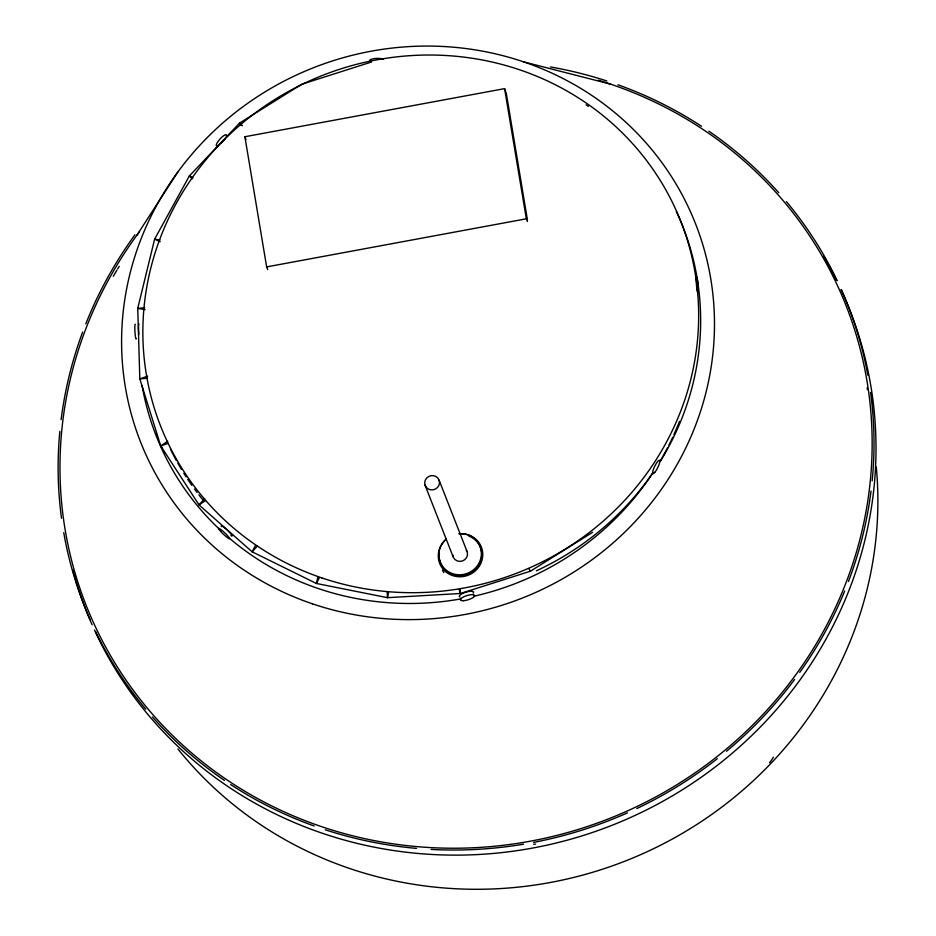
<?xml version="1.0" encoding="UTF-8"?>
<svg xmlns="http://www.w3.org/2000/svg" width="936" height="936" viewBox="0 0 936 936"><rect width="100%" height="100%" fill="white"/><g stroke="black" fill="none" stroke-linecap="round" stroke-linejoin="round"><path stroke-width="1.4" d="M317.924 576.716L316.391 583.467L387.445 597.671L460.453 593.494L530.431 571.194L592.605 532.315M388.569 592.71L387.445 597.671L387.235 592.184M255.352 545.653L252.135 551.819L316.391 583.467L319.351 577.781M136.972 235.111L177.805 172.037M204.656 498.677L199.04 504.913L252.135 551.819L257.295 546.097M205.464 500.643L199.04 504.913L160.735 445.922L167.719 441.277M147.701 376.12L139.827 378.893L160.735 445.922L162.583 448.087M160.735 445.922L167.977 443.395M371.627 61.975L301.649 84.275L239.476 123.166L189.329 175.991L154.627 239.16L137.744 308.365L139.827 378.893L147.385 378.249M267.719 269.615L266.643 266.9L244.893 136.738L504.586 88.639L505.662 91.365M266.643 266.9L526.348 218.802L527.413 221.528M144.589 307.78L137.744 308.365L145.103 309.64M159.951 240.084L154.627 239.16L160.161 241.745M523.634 61.858L610.705 84.181M192.933 177.676L189.329 175.991L192.605 178.811M242.447 125.716L239.476 123.166L241.043 125.541M529.062 569.076L530.431 571.194M439.148 480.285A7.465 7.125 -21.4 0 1 430.607 489.809A7.465 7.125 -21.4 0 1 426.57 478.144A7.465 7.125 -21.4 0 1 439.148 480.285L467.158 551.76M425.061 485.211L453.082 556.698M244.893 136.738L245.969 139.452M459.225 589.563L460.453 593.494L460.301 589.703M506.189 92.722L527.459 220.03M504.586 88.639L526.348 218.802M867.181 387.738A7.465 7.125 -21.4 0 1 867.309 389.598M535.556 844.12A7.465 7.125 -21.4 0 1 533.614 844.19M459.997 597.086A7.465 2.188 -17.3 0 1 466.105 592.102A7.465 2.188 -17.3 0 1 473.195 593.143M138.856 334.327A7.465 0.714 86.7 0 1 139.019 324.043M136.305 338.504A7.465 0.714 86.7 0 1 134.995 332.666A7.465 0.714 86.7 0 1 135.31 324.254M369.86 61.203A7.465 2.071 -1.7 0 1 374.166 58.617A7.465 2.071 -1.7 0 1 383.491 59.237M221.563 526.687A7.465 0.959 43.5 0 1 227.46 530.326A7.465 0.959 43.5 0 1 230.888 535.614M221.481 142.904A7.465 1.966 -48.5 0 1 225.389 138.809M217.831 145.934A7.465 1.966 -48.5 0 1 220.018 139.031A7.465 1.966 -48.5 0 1 226.43 136.282M586.123 104.832A7.465 0.959 43.5 0 1 588.323 106.423M598.303 80.203A408.447 390.394 -21.4 0 1 834.62 609.313A408.447 390.394 -21.4 0 1 259.026 799.332A408.447 390.394 -21.4 0 1 139.522 231.66M679.454 421.422A281.385 268.948 -21.4 0 1 673.908 434.608M672.715 437.229A281.385 268.948 -21.4 0 1 668.936 445.045M667.625 447.63A281.385 268.948 -21.4 0 1 660.629 460.372M652.977 472.727A281.385 268.948 -21.4 0 1 473.686 596.29M461.027 598.865A281.385 268.948 -21.4 0 1 228.688 537.603M218.965 528.805A281.385 268.948 -21.4 0 1 142.073 385.398M676.365 211.559A279.513 267.158 -21.4 0 1 660.243 461.46M653.035 472.551A279.513 267.158 -21.4 0 1 536.386 570.808M203.451 500.526A279.513 267.158 -21.4 0 1 198.9 494.84M197.11 492.523A279.513 267.158 -21.4 0 1 194.477 489.001M191.915 485.433A279.513 267.158 -21.4 0 1 187.762 479.384M186.147 476.939A279.513 267.158 -21.4 0 1 183.772 473.218M181.479 469.474A279.513 267.158 -21.4 0 1 177.793 463.144M176.377 460.594A279.513 267.158 -21.4 0 1 170.387 448.976M773.3 757.212A26.114 24.956 -21.4 0 1 769.474 762.735M876.283 466.959A391.669 374.353 -21.4 0 1 628.98 859.564A391.669 374.353 -21.4 0 1 177.91 748.952M841.031 289.598A410.319 392.172 -21.4 0 1 632.654 816.531A410.319 392.172 -21.4 0 1 94.489 630.068M92.102 624.768A410.319 392.172 -21.4 0 1 72.903 570.211M113.303 276.284A410.319 392.172 -21.4 0 1 116.988 270.024M117.725 268.808A410.319 392.172 -21.4 0 1 119.223 266.362M823.54 256.394A410.319 392.172 -21.4 0 1 836.632 280.437M841.441 289.786A410.319 392.172 -21.4 0 1 867.859 375.219M870.597 392.465A410.319 392.172 -21.4 0 1 872.165 480.87M871.018 491.072A410.319 392.172 -21.4 0 1 848.437 581.49M844.682 591.002A410.319 392.172 -21.4 0 1 799.73 672.411M794.582 679.489A410.319 392.172 -21.4 0 1 726.488 751.269M717.327 758.675A410.319 392.172 -21.4 0 1 636.761 808.575M627.494 812.846A410.319 392.172 -21.4 0 1 533.614 842.388M523.587 844.19A410.319 392.172 -21.4 0 1 431.098 849.432M416.485 848.39A410.319 392.172 -21.4 0 1 325.295 829.799M314.168 825.985A410.319 392.172 -21.4 0 1 230.619 784.508M224.488 780.413A410.319 392.172 -21.4 0 1 152.416 716.929M145.759 709.184A410.319 392.172 -21.4 0 1 95.589 631.531M90.102 619.667A410.319 392.172 -21.4 0 1 63.753 532.701M61.53 518.31A410.319 392.172 -21.4 0 1 59.834 431.356M61.109 419.702A410.319 392.172 -21.4 0 1 82.66 332.011M85.808 323.833A410.319 392.172 -21.4 0 1 134.948 234.807M550.426 66.947A410.319 392.172 -21.4 0 1 606.832 80.976M617.959 84.778A410.319 392.172 -21.4 0 1 701.52 126.266M708.856 131.18A410.319 392.172 -21.4 0 1 778.752 192.746M786.369 201.591A410.319 392.172 -21.4 0 1 837.17 280.554M443.886 572.656A22.382 21.388 -21.4 0 1 442.459 570.246M459.319 533.801A22.382 21.388 -21.4 0 1 482.075 559.962A22.382 21.388 -21.4 0 1 448.765 573.862A22.382 21.388 -21.4 0 1 446.039 539.347M468.877 536.094A21.388 20.44 -21.4 0 1 473.827 570.89A21.388 20.44 -21.4 0 1 439.616 559.658M439.288 556.99A21.388 20.44 -21.4 0 1 439.323 554.299M458.968 533.731A21.388 20.44 -21.4 0 1 480.718 558.733A21.388 20.44 -21.4 0 1 448.882 572.013A21.388 20.44 -21.4 0 1 446.285 539.031M466.315 550.099A7.465 7.125 -21.4 0 1 462.454 560.968A7.465 7.125 -21.4 0 1 452.72 554.861M463.449 600.713A7.465 2.188 -17.3 0 0 474.646 595.858A7.465 2.188 -17.3 0 0 464.455 596.489A7.465 2.188 -17.3 0 0 463.449 600.713M696.337 279.536A7.465 0.714 86.7 0 0 697.437 291.716A7.465 0.714 86.7 0 0 697.683 281.958A7.465 0.714 86.7 0 0 696.337 279.536M220.685 531.449A7.465 0.959 43.5 0 0 229.484 538.715A7.465 0.959 43.5 0 0 222.113 530.501A7.465 0.959 43.5 0 0 220.685 531.449M655.27 471.779A7.465 1.65 -63.8 0 0 659.74 460.465A7.465 1.65 -63.8 0 0 653.714 468.55A7.465 1.65 -63.8 0 0 655.27 471.779M312.448 603.825A298.174 284.989 -21.4 0 0 710.728 278.635A298.174 284.989 -21.4 0 0 230.935 116.064A298.174 284.989 -21.4 0 0 312.448 603.825M321.773 577.886A279.513 267.158 -21.4 0 0 695.132 273.043A279.513 267.158 -21.4 0 0 245.361 120.639A279.513 267.158 -21.4 0 0 321.773 577.886"/></g></svg>
